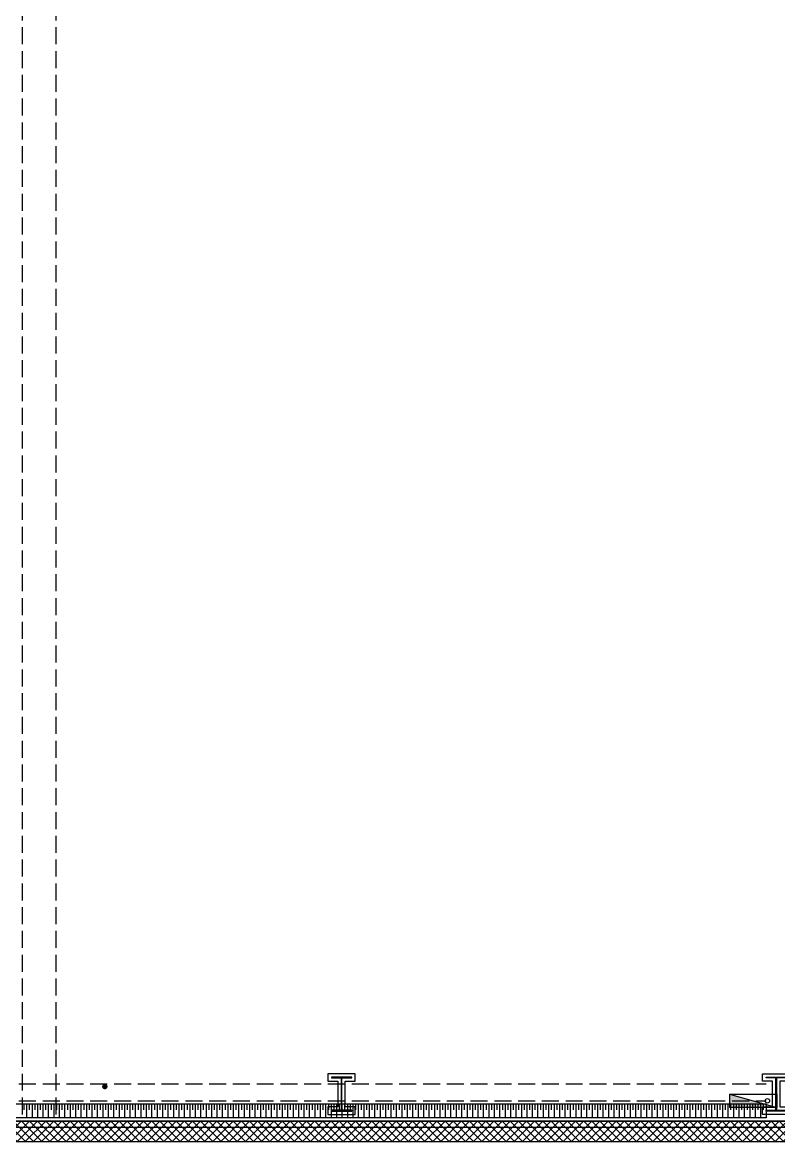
# Model space of a CAD drawing. Extents: x -474411 to 577939, y 0 to 1014176.
# Drawn here: x -243104 to -231969, y 741120 to 757592 of the extents above; entities that cross this region are included whole.
import ezdxf

# ---------------------------------------------------------------- set-up
doc = ezdxf.new("R2010")
doc.units = 0
doc.header["$LTSCALE"] = 1000
doc.header["$MEASUREMENT"] = 0
doc.linetypes.add('DASH', pattern=[0.35, 0.25, -0.1])
doc.layers.get('Defpoints').update_dxf_attribs({"color": 210})
for name, color, linetype in [('A-AXIS-DP', 126, 'Continuous'), ('A-AXIS-SYMB', 3, 'Continuous'), ('A-HATCH-2', 251, 'Continuous'), ('A-LIN-V', 9, 'Continuous'), ('A-SFCE', 30, 'Continuous'), ('A-WINDOW', 140, 'Continuous'), ('AS-WALL', 40, 'Continuous'), ('AS-结构边线层', 200, 'Continuous'), ('DIM_SYMB', 3, 'Continuous'), ('PUB_HATCH', 8, 'Continuous'), ('SB_ZF消火栓', 10, 'Continuous'), ('照明-灯具', 3, 'Continuous')]:
    doc.layers.add(name, color=color, linetype=linetype)

# ---------------------------------------------------------------- blocks, each defined once
blk = doc.blocks.new('43243')
at = {"layer": 'AS-结构边线层', "color": 8}
blk.add_lwpolyline([(-230898, 832220), (-254254, 760236), (-254254, 741420), (-248304, 741420), (-248304, 741670), (-246204, 741670), (-246204, 741420), (-231804, 741420), (-231804, 741670), (-229704, 741670), (-229704, 741420), (-228964, 741420), (-228964, 741250), (-222244, 741250), (-222244, 741420), (-215304, 741420)], dxfattribs=at)
blk = doc.blocks.new('w4234324')
at = {"layer": 'A-AXIS-DP', "color": 8}
for points in [[(-238254, 742070), (-238554, 742070), (-238554, 742058), (-238408, 742058), (-238408, 741582), (-238554, 741582), (-238554, 741570), (-238254, 741570), (-238254, 741582), (-238400, 741582), (-238400, 742058), (-238254, 742058), (-238254, 742070)], [(-232154, 742070), (-231854, 742070), (-231854, 742058), (-232000, 742058), (-232000, 741582), (-231854, 741582), (-231854, 741570), (-232154, 741570), (-232154, 741582), (-232008, 741582), (-232008, 742058), (-232154, 742058), (-232154, 742070)]]:
    blk.add_lwpolyline(points, close=True, dxfattribs=at)
at = {"layer": 'A-HATCH-2', "color": 8}
for points in [[(-238204, 742120), (-238604, 742120), (-238604, 742008), (-238458, 742008), (-238458, 741632), (-238604, 741632), (-238604, 741520), (-238204, 741520), (-238204, 741632), (-238350, 741632), (-238350, 742008), (-238204, 742008)], [(-232204, 742120), (-231804, 742120), (-231804, 742008), (-231950, 742008), (-231950, 741632), (-231804, 741632), (-231804, 741520), (-232204, 741520), (-232204, 741632), (-232058, 741632), (-232058, 742008), (-232204, 742008)]]:
    blk.add_lwpolyline(points, close=True, dxfattribs=at)
blk = doc.blocks.new('34242343243')
at = {"color": 8}
for p, q in [((-243082, 741670), (-243082, 741590)), ((-243042, 741670), (-243042, 741470)), ((-243002, 741670), (-243002, 741590)), ((-242962, 741670), (-242962, 741470)), ((-242922, 741670), (-242922, 741590)), ((-242882, 741670), (-242882, 741470)), ((-242842, 741670), (-242842, 741590)), ((-242802, 741670), (-242802, 741470)), ((-242762, 741670), (-242762, 741590)), ((-242722, 741670), (-242722, 741470)), ((-242682, 741670), (-242682, 741590)), ((-242642, 741670), (-242642, 741470)), ((-242602, 741670), (-242602, 741590)), ((-242562, 741670), (-242562, 741470)), ((-242522, 741670), (-242522, 741590)), ((-242482, 741670), (-242482, 741470)), ((-242442, 741670), (-242442, 741590)), ((-242402, 741670), (-242402, 741470)), ((-242362, 741670), (-242362, 741590)), ((-242322, 741670), (-242322, 741470)), ((-242281, 741670), (-242281, 741590)), ((-242241, 741670), (-242241, 741470)), ((-242201, 741670), (-242201, 741590)), ((-242161, 741670), (-242161, 741470)), ((-242121, 741670), (-242121, 741590)), ((-242081, 741670), (-242081, 741470)), ((-242041, 741670), (-242041, 741590)), ((-242001, 741670), (-242001, 741470)), ((-241961, 741670), (-241961, 741590)), ((-241921, 741670), (-241921, 741470)), ((-241881, 741670), (-241881, 741590)), ((-241841, 741670), (-241841, 741470)), ((-241801, 741670), (-241801, 741590)), ((-241761, 741670), (-241761, 741470)), ((-241721, 741670), (-241721, 741590)), ((-241681, 741670), (-241681, 741470)), ((-241641, 741670), (-241641, 741590)), ((-241601, 741670), (-241601, 741470)), ((-241561, 741670), (-241561, 741590)), ((-241521, 741670), (-241521, 741470)), ((-241481, 741670), (-241481, 741590)), ((-241441, 741670), (-241441, 741470)), ((-241401, 741670), (-241401, 741590)), ((-241361, 741670), (-241361, 741470)), ((-241321, 741670), (-241321, 741590)), ((-241281, 741670), (-241281, 741470)), ((-241241, 741670), (-241241, 741590)), ((-241201, 741670), (-241201, 741470)), ((-241161, 741670), (-241161, 741590)), ((-241121, 741670), (-241121, 741470)), ((-241081, 741670), (-241081, 741590)), ((-241041, 741670), (-241041, 741470)), ((-241001, 741670), (-241001, 741590)), ((-240961, 741670), (-240961, 741470)), ((-240921, 741670), (-240921, 741590)), ((-240880, 741670), (-240880, 741470)), ((-240840, 741670), (-240840, 741590)), ((-240800, 741670), (-240800, 741470)), ((-240760, 741670), (-240760, 741590)), ((-240720, 741670), (-240720, 741470)), ((-240680, 741670), (-240680, 741590)), ((-240640, 741670), (-240640, 741470)), ((-240600, 741670), (-240600, 741590)), ((-240560, 741670), (-240560, 741470)), ((-240520, 741670), (-240520, 741590)), ((-240480, 741670), (-240480, 741470)), ((-240440, 741670), (-240440, 741590)), ((-240400, 741670), (-240400, 741470)), ((-240360, 741670), (-240360, 741590)), ((-240320, 741670), (-240320, 741470)), ((-240280, 741670), (-240280, 741590)), ((-240240, 741670), (-240240, 741470)), ((-240200, 741670), (-240200, 741590)), ((-240160, 741670), (-240160, 741470)), ((-240120, 741670), (-240120, 741590)), ((-240080, 741670), (-240080, 741470)), ((-240040, 741670), (-240040, 741590)), ((-240000, 741670), (-240000, 741470)), ((-239960, 741670), (-239960, 741590)), ((-239920, 741670), (-239920, 741470)), ((-239880, 741670), (-239880, 741590)), ((-239840, 741670), (-239840, 741470)), ((-239800, 741670), (-239800, 741590)), ((-239760, 741670), (-239760, 741470)), ((-239720, 741670), (-239720, 741590)), ((-239680, 741670), (-239680, 741470)), ((-239640, 741670), (-239640, 741590)), ((-239600, 741670), (-239600, 741470)), ((-239560, 741670), (-239560, 741590)), ((-239520, 741670), (-239520, 741470)), ((-239479, 741670), (-239479, 741590)), ((-239439, 741670), (-239439, 741470)), ((-239399, 741670), (-239399, 741590)), ((-239359, 741670), (-239359, 741470)), ((-239319, 741670), (-239319, 741590)), ((-239279, 741670), (-239279, 741470)), ((-239239, 741670), (-239239, 741590)), ((-239199, 741670), (-239199, 741470)), ((-239159, 741670), (-239159, 741590)), ((-239119, 741670), (-239119, 741470)), ((-239079, 741670), (-239079, 741590)), ((-239039, 741670), (-239039, 741470)), ((-238999, 741670), (-238999, 741590)), ((-238959, 741670), (-238959, 741470)), ((-238919, 741670), (-238919, 741590)), ((-238879, 741670), (-238879, 741470)), ((-238839, 741670), (-238839, 741590)), ((-238799, 741670), (-238799, 741470)), ((-238759, 741670), (-238759, 741590)), ((-238719, 741670), (-238719, 741470)), ((-238679, 741670), (-238679, 741590)), ((-238639, 741670), (-238639, 741470)), ((-238599, 741670), (-238599, 741590)), ((-238559, 741670), (-238559, 741470)), ((-238519, 741670), (-238519, 741590)), ((-238479, 741670), (-238479, 741470)), ((-238439, 741670), (-238439, 741590)), ((-238399, 741670), (-238399, 741470)), ((-238359, 741670), (-238359, 741590)), ((-238319, 741670), (-238319, 741470)), ((-238279, 741670), (-238279, 741590)), ((-238239, 741670), (-238239, 741470)), ((-238199, 741670), (-238199, 741590)), ((-238159, 741670), (-238159, 741470)), ((-238118, 741670), (-238118, 741590)), ((-238078, 741670), (-238078, 741470)), ((-238038, 741670), (-238038, 741590)), ((-237998, 741670), (-237998, 741470)), ((-237958, 741670), (-237958, 741590)), ((-237918, 741670), (-237918, 741470)), ((-237878, 741670), (-237878, 741590)), ((-237838, 741670), (-237838, 741470)), ((-237798, 741670), (-237798, 741590)), ((-237758, 741670), (-237758, 741470)), ((-237718, 741670), (-237718, 741590)), ((-237678, 741670), (-237678, 741470)), ((-237638, 741670), (-237638, 741590)), ((-237598, 741670), (-237598, 741470)), ((-237558, 741670), (-237558, 741590)), ((-237518, 741670), (-237518, 741470)), ((-237478, 741670), (-237478, 741590)), ((-237438, 741670), (-237438, 741470)), ((-237398, 741670), (-237398, 741590)), ((-237358, 741670), (-237358, 741470)), ((-237318, 741670), (-237318, 741590)), ((-237278, 741670), (-237278, 741470)), ((-237238, 741670), (-237238, 741590)), ((-237198, 741670), (-237198, 741470)), ((-237158, 741670), (-237158, 741590)), ((-237118, 741670), (-237118, 741470)), ((-237078, 741670), (-237078, 741590)), ((-237038, 741670), (-237038, 741470)), ((-236998, 741670), (-236998, 741590)), ((-236958, 741670), (-236958, 741470)), ((-236918, 741670), (-236918, 741590)), ((-236878, 741670), (-236878, 741470)), ((-236838, 741670), (-236838, 741590)), ((-236798, 741670), (-236798, 741470)), ((-236758, 741670), (-236758, 741590)), ((-236717, 741670), (-236717, 741470)), ((-236677, 741670), (-236677, 741590)), ((-236637, 741670), (-236637, 741470)), ((-236597, 741670), (-236597, 741590)), ((-236557, 741670), (-236557, 741470)), ((-236517, 741670), (-236517, 741590)), ((-236477, 741670), (-236477, 741470)), ((-236437, 741670), (-236437, 741590)), ((-236397, 741670), (-236397, 741470)), ((-236357, 741670), (-236357, 741590)), ((-236317, 741670), (-236317, 741470)), ((-236277, 741670), (-236277, 741590)), ((-236237, 741670), (-236237, 741470)), ((-236197, 741670), (-236197, 741590)), ((-236157, 741670), (-236157, 741470)), ((-236117, 741670), (-236117, 741590)), ((-236077, 741670), (-236077, 741470)), ((-236037, 741670), (-236037, 741590)), ((-235997, 741670), (-235997, 741470)), ((-235957, 741670), (-235957, 741590)), ((-235917, 741670), (-235917, 741470)), ((-235877, 741670), (-235877, 741590)), ((-235837, 741670), (-235837, 741470)), ((-235797, 741670), (-235797, 741590)), ((-235757, 741670), (-235757, 741470)), ((-235717, 741670), (-235717, 741590)), ((-235677, 741670), (-235677, 741470)), ((-235637, 741670), (-235637, 741590)), ((-235597, 741670), (-235597, 741470)), ((-235557, 741670), (-235557, 741590)), ((-235517, 741670), (-235517, 741470)), ((-235477, 741670), (-235477, 741590)), ((-235437, 741670), (-235437, 741470)), ((-235397, 741670), (-235397, 741590)), ((-235356, 741670), (-235356, 741470)), ((-235316, 741670), (-235316, 741590)), ((-235276, 741670), (-235276, 741470)), ((-235236, 741670), (-235236, 741590)), ((-235196, 741670), (-235196, 741470)), ((-235156, 741670), (-235156, 741590)), ((-235116, 741670), (-235116, 741470)), ((-235076, 741670), (-235076, 741590)), ((-235036, 741670), (-235036, 741470)), ((-234996, 741670), (-234996, 741590)), ((-234956, 741670), (-234956, 741470)), ((-234916, 741670), (-234916, 741590)), ((-234876, 741670), (-234876, 741470)), ((-234836, 741670), (-234836, 741590)), ((-234796, 741670), (-234796, 741470)), ((-234756, 741670), (-234756, 741590)), ((-234716, 741670), (-234716, 741470)), ((-234676, 741670), (-234676, 741590)), ((-234636, 741670), (-234636, 741470)), ((-234596, 741670), (-234596, 741590)), ((-234556, 741670), (-234556, 741470)), ((-234516, 741670), (-234516, 741590)), ((-234476, 741670), (-234476, 741470)), ((-234436, 741670), (-234436, 741590)), ((-234396, 741670), (-234396, 741470)), ((-234356, 741670), (-234356, 741590)), ((-234316, 741670), (-234316, 741470)), ((-234276, 741670), (-234276, 741590)), ((-234236, 741670), (-234236, 741470)), ((-234196, 741670), (-234196, 741590)), ((-234156, 741670), (-234156, 741470)), ((-234116, 741670), (-234116, 741590)), ((-234076, 741670), (-234076, 741470)), ((-234036, 741670), (-234036, 741590)), ((-233996, 741670), (-233996, 741470)), ((-233955, 741670), (-233955, 741590)), ((-233915, 741670), (-233915, 741470)), ((-233875, 741670), (-233875, 741590)), ((-233835, 741670), (-233835, 741470)), ((-233795, 741670), (-233795, 741590)), ((-233755, 741670), (-233755, 741470)), ((-233715, 741670), (-233715, 741590)), ((-233675, 741670), (-233675, 741470)), ((-233635, 741670), (-233635, 741590)), ((-233595, 741670), (-233595, 741470)), ((-233555, 741670), (-233555, 741590)), ((-233515, 741670), (-233515, 741470)), ((-233475, 741670), (-233475, 741590)), ((-233435, 741670), (-233435, 741470)), ((-233395, 741670), (-233395, 741590)), ((-233355, 741670), (-233355, 741470)), ((-233315, 741670), (-233315, 741590)), ((-233275, 741670), (-233275, 741470)), ((-233235, 741670), (-233235, 741590)), ((-233195, 741670), (-233195, 741470)), ((-233155, 741670), (-233155, 741590)), ((-233115, 741670), (-233115, 741470)), ((-233075, 741670), (-233075, 741590)), ((-233035, 741670), (-233035, 741470)), ((-232995, 741670), (-232995, 741590)), ((-232955, 741670), (-232955, 741470)), ((-232915, 741670), (-232915, 741590)), ((-232875, 741670), (-232875, 741470)), ((-232835, 741670), (-232835, 741590)), ((-232795, 741670), (-232795, 741470)), ((-232755, 741670), (-232755, 741590)), ((-232715, 741670), (-232715, 741470)), ((-232675, 741670), (-232675, 741590)), ((-232635, 741670), (-232635, 741470)), ((-232595, 741670), (-232595, 741590)), ((-232554, 741670), (-232554, 741470)), ((-232514, 741670), (-232514, 741590)), ((-232474, 741670), (-232474, 741470)), ((-232434, 741670), (-232434, 741590)), ((-232394, 741670), (-232394, 741470)), ((-232354, 741670), (-232354, 741590)), ((-232314, 741670), (-232314, 741470)), ((-232274, 741670), (-232274, 741590)), ((-232234, 741670), (-232234, 741470)), ((-232194, 741670), (-232194, 741590))]:
    blk.add_line(p, q, dxfattribs=at)
at = {"layer": 'A-LIN-V', "color": 8}
for p, q in [((-232154, 741670), (-245954, 741670)), ((-232154, 741670), (-232154, 741470)), ((-232154, 741470), (-246154, 741470))]:
    blk.add_line(p, q, dxfattribs=at)
at = {"layer": 'Defpoints', "color": 8}
for p in [(-243042, 741670), (-242962, 741670), (-242882, 741670), (-242802, 741670), (-242722, 741670), (-242642, 741670), (-242562, 741670), (-242482, 741670), (-242402, 741670), (-242322, 741670), (-242241, 741670), (-242161, 741670), (-242081, 741670), (-242001, 741670), (-241921, 741670), (-241841, 741670), (-241761, 741670), (-241681, 741670), (-241601, 741670), (-241521, 741670), (-241441, 741670), (-241361, 741670), (-241281, 741670), (-241201, 741670), (-241121, 741670), (-241041, 741670), (-240961, 741670), (-240880, 741670), (-240800, 741670), (-240720, 741670), (-240640, 741670), (-240560, 741670), (-240480, 741670), (-240400, 741670), (-240320, 741670), (-240240, 741670), (-240160, 741670), (-240080, 741670), (-240000, 741670), (-239920, 741670), (-239840, 741670), (-239760, 741670), (-239680, 741670), (-239600, 741670), (-239520, 741670), (-239439, 741670), (-239359, 741670), (-239279, 741670), (-239199, 741670), (-239119, 741670), (-239039, 741670), (-238959, 741670), (-238879, 741670), (-238799, 741670), (-238719, 741670), (-238639, 741670), (-238559, 741670), (-238479, 741670), (-238399, 741670), (-238319, 741670), (-238239, 741670), (-238159, 741670), (-238078, 741670), (-237998, 741670), (-237918, 741670), (-237838, 741670), (-237758, 741670), (-237678, 741670), (-237598, 741670), (-237518, 741670), (-237438, 741670), (-237358, 741670), (-237278, 741670), (-237198, 741670), (-237118, 741670), (-237038, 741670), (-236958, 741670), (-236878, 741670), (-236798, 741670), (-236717, 741670), (-236637, 741670), (-236557, 741670), (-236477, 741670), (-236397, 741670), (-236317, 741670), (-236237, 741670), (-236157, 741670), (-236077, 741670), (-235997, 741670), (-235917, 741670), (-235837, 741670), (-235757, 741670), (-235677, 741670), (-235597, 741670), (-235517, 741670), (-235437, 741670), (-235356, 741670), (-235276, 741670), (-235196, 741670), (-235116, 741670), (-235036, 741670), (-234956, 741670), (-234876, 741670), (-234796, 741670), (-234716, 741670), (-234636, 741670), (-234556, 741670), (-234476, 741670), (-234396, 741670), (-234316, 741670), (-234236, 741670), (-234156, 741670), (-234076, 741670), (-233996, 741670), (-233915, 741670), (-233835, 741670), (-233755, 741670), (-233675, 741670), (-233595, 741670), (-233515, 741670), (-233435, 741670), (-233355, 741670), (-233275, 741670), (-233195, 741670), (-233115, 741670), (-233035, 741670), (-232955, 741670), (-232875, 741670), (-232795, 741670), (-232715, 741670), (-232635, 741670), (-232554, 741670), (-232474, 741670), (-232394, 741670), (-232314, 741670), (-232234, 741670), (-232154, 741670)]:
    blk.add_point(p, dxfattribs=at)
blk = doc.blocks.new('234243242332')
at = {"layer": 'SB_ZF消火栓'}
blk.add_hatch(color=8, dxfattribs=at).paths.add_polyline_path([(-231994, 741620), (-232694, 741620), (-232694, 741820)])
at = {"layer": 'SB_ZF消火栓', "color": 8}
for p, q in [((-232694, 741820), (-231994, 741820)), ((-232694, 741820), (-232694, 741620)), ((-232694, 741820), (-231994, 741620)), ((-231994, 741820), (-231994, 741620)), ((-231994, 741620), (-232694, 741620))]:
    blk.add_line(p, q, dxfattribs=at)
blk.add_circle((-232134, 741720), 32.5, dxfattribs=at)

msp = doc.modelspace()

# ---------------------------------------------------------------- hatches: boundary and pattern name
at = {"layer": 'PUB_HATCH'}
h = msp.add_hatch(dxfattribs=at)
h.set_pattern_fill('多孔材料', color=8, scale=30, style=0)
h.set_pattern_definition([(45, (60, 0), (-60.000061, 60.000061), []), (135, (60, 0), (-60.000061, -60.000061), [])])
h.paths.add_polyline_path([(-246204.2, 741420), (-246504.2, 741120), (-231504.2, 741120), (-231804.2, 741420)])

# ---------------------------------------------------------------- linework, layer by layer
at = {"layer": 'A-AXIS-SYMB', "color": 8, "const_width": 40}
msp.add_lwpolyline([(-241890, 741910, 1), (-241890, 741950, 1)], format="xyb", close=True, dxfattribs=at)
at = {"layer": 'A-HATCH-2', "color": 8, "linetype": 'DASH'}
for p, q in [((-243104.2, 741520), (-243104.2, 786820)), ((-242604.2, 741520), (-242604.2, 786820))]:
    msp.add_line(p, q, dxfattribs=at)
at = {"layer": 'A-SFCE', "color": 8, "linetype": 'DASH'}
for p, q in [((-243154.2, 741970), (-232154.2, 741970)), ((-243154.2, 741720), (-232154.2, 741720))]:
    msp.add_line(p, q, dxfattribs=at)
at = {"layer": 'AS-WALL', "color": 8}
for p, q in [((-246204.2, 741420), (-231804.2, 741420)), ((-246504.2, 741120), (-231504.2, 741120))]:
    msp.add_line(p, q, dxfattribs=at)
at = {"layer": '照明-灯具', "color": 6, "ltscale": 500}
for points in [[(-140392.9, 769712.9), (-140392.9, 769477.8), (-144587.9, 769477.8), (-144587.9, 741420), (-252134.2, 741420), (-252134.2, 741120)], [(-140069.6, 769408.5), (-144562.4, 769408.5), (-144501.5, 741325.3), (-251965.4, 741325.3), (-251963.4, 741120)]]:
    msp.add_lwpolyline(points, dxfattribs=at)

# ---------------------------------------------------------------- block references
at = {"layer": 'A-WINDOW', "color": 8}
for name in ['43243', 'w4234324']:
    msp.add_blockref(name, (0, 0), dxfattribs=at)
at = {"layer": 'DIM_SYMB', "color": 8}
msp.add_blockref('34242343243', (0, 0), dxfattribs=at)
at = {"layer": 'SB_ZF消火栓', "color": 8, "linetype": 'Continuous'}
msp.add_blockref('234243242332', (0, 0), dxfattribs=at)

doc.saveas('drawing.dxf')
